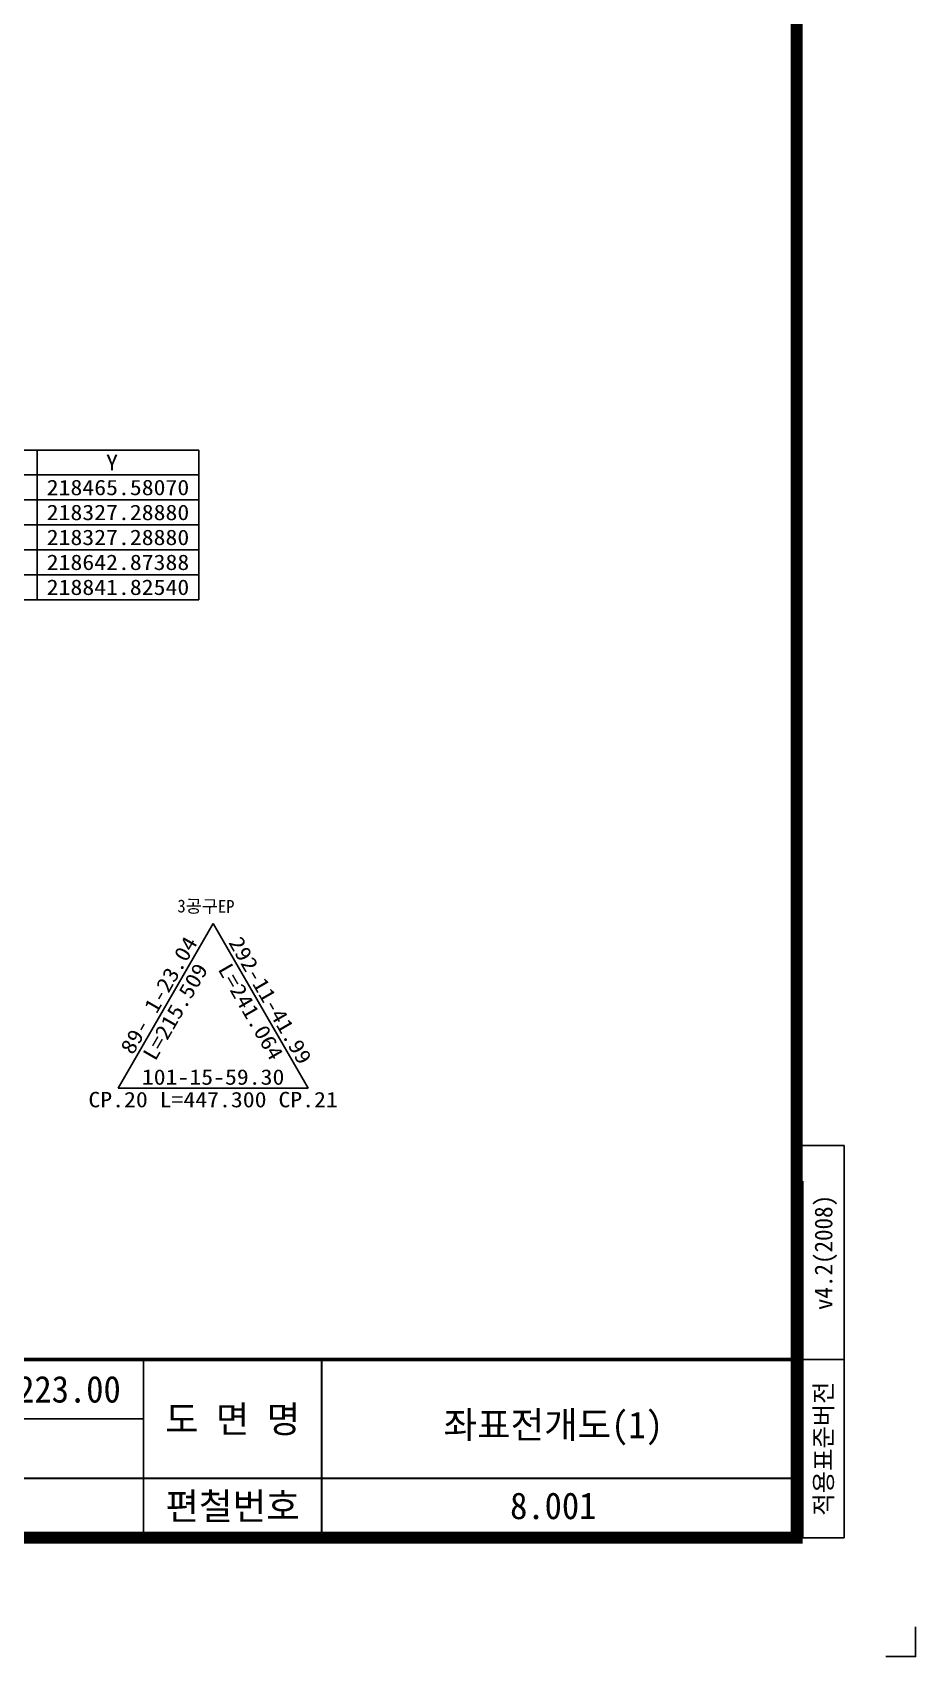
# Model space of a CAD drawing. Header units: feet. Extents: x 224529 to 228734, y 195072 to 198042.
# Drawn here: x 227991 to 228734, y 195072 to 196439 of the extents above; entities that cross this region are included whole.
import ezdxf
from ezdxf.enums import TextEntityAlignment as Align

# ---------------------------------------------------------------- set-up
doc = ezdxf.new("R2010")
doc.units = ezdxf.units.FT
doc.header["$LTSCALE"] = 10
doc.header["$MEASUREMENT"] = 0
for name, color, linetype in [('CA-TABL-LIN1', 4, 'CONTINUOUS'), ('CA-TABL-LIN2', 1, 'CONTINUOUS'), ('CA-TABL-TEX2', 3, 'CONTINUOUS'), ('CX-BORD', 3, 'CONTINUOUS'), ('CX-BORD-LIN1', 4, 'CONTINUOUS'), ('CX-BORD-LIN2', 3, 'CONTINUOUS'), ('CX-BORD-TEX2', 7, 'CONTINUOUS'), ('CX-BORD-TEX3', 6, 'CONTINUOUS'), ('CX-MISC', 2, 'CONTINUOUS')]:
    doc.layers.add(name, color=color, linetype=linetype)
doc.styles.add('GHS', font='DotumChe.ttf')
doc.styles.add('RP2', font='DotumChe.ttf')
doc.styles.add('TB_TEXT', font='DotumChe.ttf')
doc.styles.add('TB_WBTXT', font='H2GTRE.TTF')
doc.styles.add('TB_WMTXT', font='DotumChe.ttf')

# ---------------------------------------------------------------- blocks, each defined once
blk = doc.blocks.new('CXBLKA1-KHCA')
at = {"layer": 'CX-BORD-LIN1', "const_width": 2}
blk.add_lwpolyline([(796, 0), (0, 0), (0, 554), (796, 554)], close=True, dxfattribs=at)
at = {"layer": 'CX-BORD-LIN1'}
for points, const_width in [([(796, 30), (0, 30)], 0.6), ([(686, 0), (686, 30)], 0.3)]:
    blk.add_lwpolyline(points, dxfattribs=dict(at, const_width=const_width))
at = {"layer": 'CX-BORD-LIN2'}
for p, q in [((804, 66.03), (796, 66.03)), ((804, 66.03), (804, 0)), ((797, 60), (797, 0)), ((804, 30), (796, 30)), ((804, 0), (797, 0))]:
    blk.add_line(p, q, dxfattribs=at)
at = {"layer": 'CX-BORD-LIN2', "const_width": 0.3}
for points in [[(716, 0), (716, 30)], [(686, 20), (566, 20)], [(796, 10), (566, 10)]]:
    blk.add_lwpolyline(points, dxfattribs=at)
at = {"layer": 'CX-MISC'}
blk.add_lwpolyline([(811, -20), (816, -20), (816, -15)], dxfattribs=at)
at = {"layer": 'CX-BORD-LIN1', "style": 'TB_TEXT'}
for tag, height, p in [('TR_RNUM4', 3, (285.11, 26.64)), ('TR_RDAT4', 3.5, (317.5, 27)), ('TR_DGN4', 3.5, (459.12, 27)), ('TR_CHK4', 3.5, (499.12, 27)), ('TR_APP4', 3.5, (539.12, 27)), ('TR_RNUM3', 3, (285.11, 20.64)), ('TR_RDAT3', 3.5, (317.5, 21)), ('TR_DGN3', 3.5, (459.12, 21)), ('TR_CHK3', 3.5, (499.12, 21)), ('TR_APP3', 3.5, (539.12, 21)), ('TR_RDAT2', 3.5, (317.5, 15)), ('TR_DGN2', 3.5, (459.12, 15)), ('TR_CHK2', 3.5, (499.12, 15)), ('TR_APP2', 3.5, (539.12, 15)), ('TR_RNUM2', 3, (285.11, 14.64)), ('TR_RNUM1', 3, (285.11, 8.64)), ('TR_RDAT1', 3.5, (317.5, 9)), ('TR_DGN1', 3.5, (459.12, 9)), ('TR_CHK1', 3.5, (499.12, 9)), ('TR_APP1', 3.5, (539.12, 9))]:
    blk.add_attdef(tag, text='', height=height, dxfattribs=at).set_placement(p, align=Align.MIDDLE_CENTER)
for tag, p in [('TR_RCON4', (342.3, 27)), ('TR_RCON3', (342.3, 21)), ('TR_RCON2', (342.3, 15)), ('TR_RCON1', (342.3, 9))]:
    blk.add_attdef(tag, text='', height=3.5, dxfattribs=at).set_placement(p, align=Align.MIDDLE_LEFT)
at = {"layer": 'CX-BORD-LIN2', "style": 'TB_TEXT'}
blk.add_text('적용표준버전', height=3, rotation=90, dxfattribs=at).set_placement((800.5, 15), align=Align.MIDDLE_CENTER)
blk.add_attdef('TD_VERSION', text='', height=3, rotation=90, dxfattribs=at).set_placement((800.5, 48.01), align=Align.MIDDLE_CENTER)
at = {"layer": 'CX-BORD-TEX2', "style": 'TB_WMTXT'}
for tag, height, p in [('TB_CNAME', 5, (15.34, 531.83)), ('TB_CSCOP', 4, (16.63, 523.83))]:
    blk.add_attdef(tag, text='', height=height, dxfattribs=at).set_placement(p, align=Align.BOTTOM_LEFT)
at = {"layer": 'CX-BORD-TEX2', "style": 'TB_WBTXT'}
for tag, height, p in [('TB_MTITIL', 10, (398, 533.33)), ('TB_STITL', 7, (398, 518.33))]:
    blk.add_attdef(tag, text='', height=height, dxfattribs=at).set_placement(p, align=Align.MIDDLE_CENTER)
at = {"layer": 'CX-BORD-TEX3', "style": 'TB_TEXT'}
for s, p in [('도 면 명', (701, 20)), ('편철번호', (701, 5.39))]:
    blk.add_text(s, height=4.5, dxfattribs=at).set_placement(p, align=Align.MIDDLE)
for tag, height, p in [('TD_DCOMP', 4.5, (217.5, 25)), ('TD_CSECT', 4.5, (611, 25)), ('TD_CDIST', 4.5, (656, 25)), ('TD_DNAME_TOP', 4.5, (755, 25)), ('TD_DNAME_MAIN', 4.5, (755, 19.01)), ('TD_CCOMP', 4.5, (217.5, 15)), ('TD_HSCAL', 4.5, (626.7, 15.24)), ('TD_VSCAL', 4.5, (655.78, 15.24)), ('TD_DNAME_BOT', 3, (755, 13.65)), ('TD_CNAME', 5, (65, 5.75)), ('TD_FIELD', 4.5, (182.5, 5.53)), ('TD_CSTEP', 4.5, (253.24, 5.53)), ('TD_DWGCODE', 4.5, (641, 5.39)), ('TD_DWGNO', 4.5, (755, 5.39))]:
    blk.add_attdef(tag, text='', height=height, dxfattribs=at).set_placement(p, align=Align.MIDDLE_CENTER)

msp = doc.modelspace()

# ---------------------------------------------------------------- linework, layer by layer
at = {"layer": 'CA-TABL-LIN1', "linetype": 'Continuous'}
for p, q in [((227729.4, 196087.3), (228130.9, 196087.3)), ((228130.9, 196087.3), (228130.9, 195961.3)), ((227729.4, 195961.3), (228130.9, 195961.3)), ((228130.9, 195961.3), (227729.4, 195961.3))]:
    msp.add_line(p, q, dxfattribs=at)
at = {"layer": 'CA-TABL-LIN2', "linetype": 'Continuous'}
for p, q in [((227994.9, 196087.3), (227994.9, 195961.3)), ((227729.4, 196066.3), (228130.9, 196066.3)), ((227729.4, 196045.3), (228130.9, 196045.3)), ((227729.4, 196024.3), (228130.9, 196024.3)), ((227729.4, 196003.3), (228130.9, 196003.3)), ((227729.4, 195982.3), (228130.9, 195982.3)), ((228143, 195688.6), (228063, 195550)), ((228143, 195688.6), (228223, 195550)), ((228063, 195550), (228223, 195550))]:
    msp.add_line(p, q, dxfattribs=at)

# ---------------------------------------------------------------- block references
at = {"layer": 'CX-BORD'}
ref = msp.add_blockref('CXBLKA1-KHCA', (224654.4, 195171.7), dxfattribs=dict(at, xscale=5, yscale=4.999999999996866))
ref.add_attrib('TD_DNAME_MAIN', '좌표전개도(1)', dxfattribs={"layer": 'CX-BORD-TEX3', "height": 22.5, "style": 'TB_TEXT', "oblique": 360}).set_placement((228429.4, 195266.7), align=Align.MIDDLE_CENTER)
ref.add_attrib('TD_CDIST', '9+383.00~14+223.00', dxfattribs={"layer": 'CX-BORD-TEX3', "height": 22.5, "style": 'TB_TEXT', "oblique": 360}).set_placement((227934.4, 195296.7), align=Align.MIDDLE_CENTER)
ref.add_attrib('TD_DWGNO', '8.001', dxfattribs={"layer": 'CX-BORD-TEX3', "height": 22.5, "style": 'TB_TEXT', "oblique": 360}).set_placement((228429.4, 195198.6), align=Align.MIDDLE_CENTER)
ref.add_attrib('TD_VERSION', 'v4.2(2008)', dxfattribs={"layer": 'CX-BORD-LIN2', "height": 15, "rotation": 90, "style": 'TB_TEXT'}).set_placement((228656.9, 195411.8), align=Align.MIDDLE_CENTER)

# ---------------------------------------------------------------- texts
at = {"layer": 'CA-TABL-TEX2', "style": 'RP2', "width": 1.128305}
for s, p, p2 in [('Y', (228052.9, 196070.3), (228062.9, 196070.3)), ('218465.58070', (228002.9, 196049.3), (228122.9, 196049.3)), ('218327.28880', (228002.9, 196028.3), (228122.9, 196028.3)), ('218327.28880', (228002.9, 196007.3), (228122.9, 196007.3)), ('218642.87388', (228002.9, 195986.3), (228122.9, 195986.3)), ('218841.82540', (228002.9, 195965.3), (228122.9, 195965.3)), ('101-15-59.30', (228083, 195553), (228203, 195553)), ('CP.20', (228038, 195534), (228088, 195534)), ('L=447.300', (228098, 195534), (228188, 195534)), ('CP.21', (228198, 195534), (228248, 195534))]:
    msp.add_text(s, height=13, dxfattribs=at).set_placement(p, p2, align=Align.FIT)
at = {"layer": 'CA-TABL-TEX2', "style": 'GHS'}
msp.add_text('3공구EP', height=10.8, rotation=359.4648, dxfattribs=at).set_placement((228112.9, 195698.1))
at = {"layer": 'CA-TABL-TEX2', "style": 'RP2', "width": 1.128305}
for s, rotation, p, p2 in [(' 89- 1-23.04', 60, (228070.4, 195568.8), (228130.4, 195672.8)), ('292-11-41.99', 300, (228155.6, 195672.8), (228215.6, 195568.8)), ('L=215.509', 60, (228094.3, 195572.3), (228139.3, 195650.3)), ('L=241.064', 300, (228146.6, 195650.3), (228191.6, 195572.3))]:
    msp.add_text(s, height=13, rotation=rotation, dxfattribs=at).set_placement(p, p2, align=Align.FIT)

doc.saveas('drawing.dxf')
